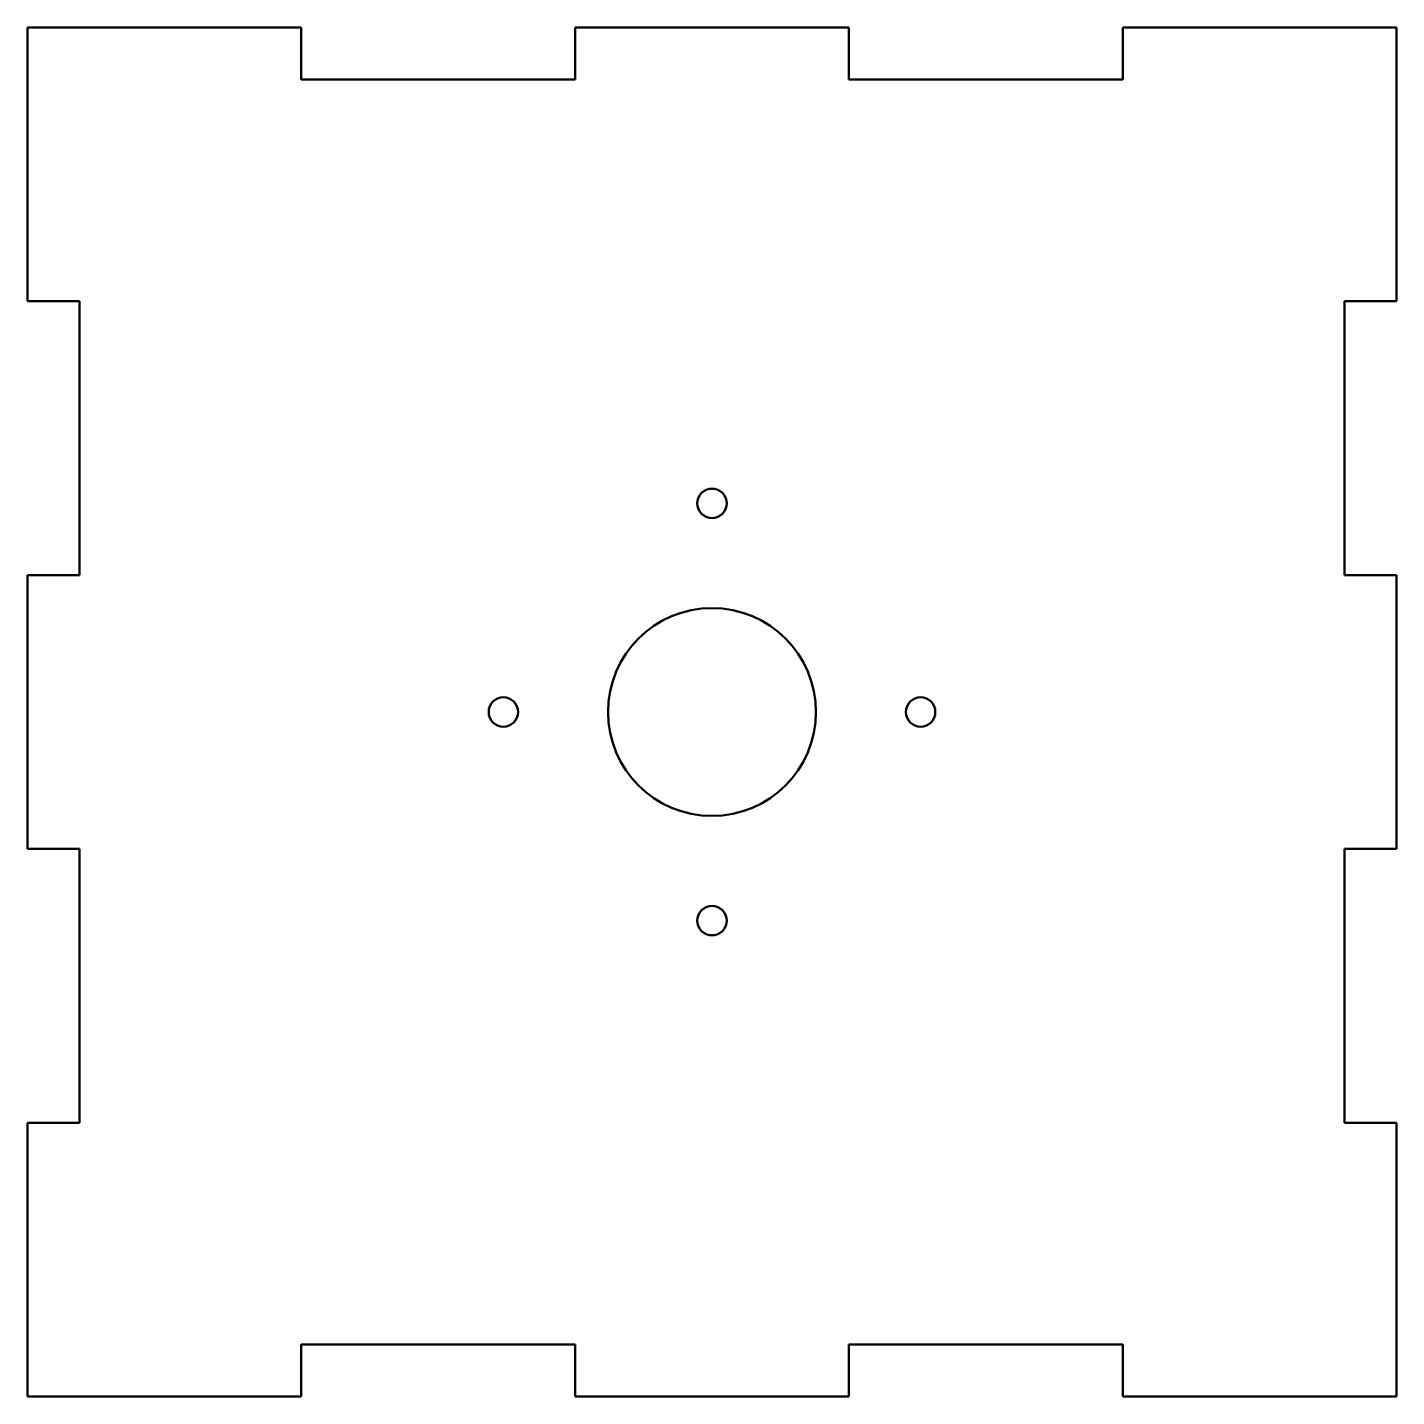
# Model space of a CAD drawing. Header units: millimetres. Extents: x 192 to 402, y 105 to 315.
import ezdxf

# ---------------------------------------------------------------- set-up
doc = ezdxf.new("R2010")
doc.units = ezdxf.units.MM
doc.header["$LTSCALE"] = 2
doc.layers.add('Visible (ISO)', color=7, linetype='Continuous', lineweight=50)

msp = doc.modelspace()

# ---------------------------------------------------------------- linework, layer by layer
at = {"layer": 'Visible (ISO)'}
for p, q in [((234, 315), (192, 315)), ((192, 315), (192, 273)), ((234, 307), (234, 315)), ((318, 315), (276, 315)), ((276, 315), (276, 307)), ((318, 307), (318, 315)), ((402, 315), (360, 315)), ((360, 315), (360, 307)), ((402, 273), (402, 315)), ((276, 307), (234, 307)), ((360, 307), (318, 307)), ((192, 273), (200, 273)), ((200, 273), (200, 231)), ((394, 231), (394, 273)), ((394, 273), (402, 273)), ((192, 231), (192, 189)), ((200, 231), (192, 231)), ((402, 231), (394, 231)), ((402, 189), (402, 231)), ((192, 189), (200, 189)), ((200, 189), (200, 147)), ((394, 147), (394, 189)), ((394, 189), (402, 189)), ((192, 147), (192, 105)), ((200, 147), (192, 147)), ((402, 147), (394, 147)), ((402, 105), (402, 147)), ((234, 113), (276, 113)), ((234, 105), (234, 113)), ((276, 113), (276, 105)), ((318, 105), (318, 113)), ((318, 113), (360, 113)), ((360, 113), (360, 105)), ((192, 105), (234, 105)), ((276, 105), (318, 105)), ((360, 105), (402, 105))]:
    msp.add_line(p, q, dxfattribs=at)
for centre, radius in [((297, 242), 2.25), ((297, 210), 15.95), ((265, 210), 2.25), ((329, 210), 2.25), ((297, 178), 2.25)]:
    msp.add_circle(centre, radius, dxfattribs=at)

doc.saveas('drawing.dxf')
